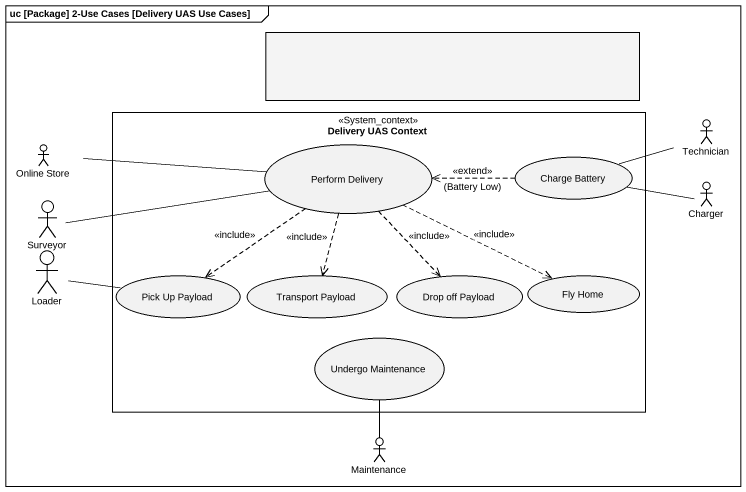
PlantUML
@startuml
mainframe uc [Package] 2-Use Cases [Delivery UAS Use Cases]
rectangle " " as rectangle1 #F4F4F4
rectangle "Delivery UAS Context" as Delivery_UAS_Context <<System_context>> {
  usecase "Perform Delivery" as Perform_Delivery
  usecase "Charge Battery" as Charge_Battery
  usecase "Pick Up Payload" as Pick_Up_Payload
  usecase "Transport Payload" as Transport_Payload
  usecase "Drop off Payload" as Drop_off_Payload
  usecase "Fly Home" as Fly_Home
  usecase "Undergo Maintenance" as Undergo_Maintenance
}
actor Technician
actor "Online Store" as Online_Store
actor Charger
actor Surveyor
actor Loader
actor Maintenance
Technician -left- Charge_Battery
Online_Store -right- Perform_Delivery
Perform_Delivery ..> Pick_Up_Payload : <<include>>
Perform_Delivery ..> Transport_Payload : <<include>>
Perform_Delivery ..> Drop_off_Payload : <<include>>
Perform_Delivery .right.> Fly_Home : <<include>>
Charge_Battery .left.> Perform_Delivery : <<extend>>\n(Battery Low)
Charger -left- Charge_Battery
Surveyor -right- Perform_Delivery
Loader -right- Pick_Up_Payload
Maintenance -up- Undergo_Maintenance
@enduml
